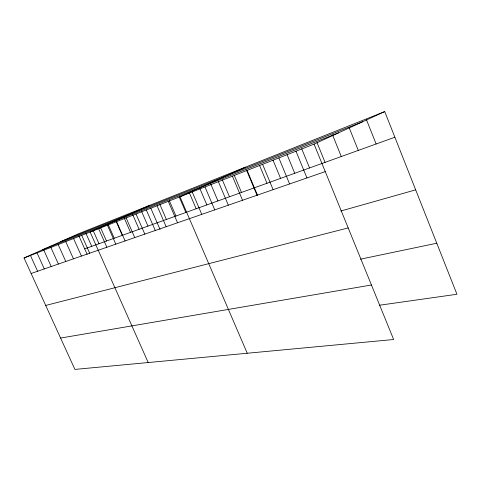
<?xml version="1.0" encoding="UTF-8"?>
<svg xmlns="http://www.w3.org/2000/svg" width="481" height="481" viewBox="0 0 481 481"><rect width="100%" height="100%" fill="white"/><g stroke="black" fill="none" stroke-linecap="round" stroke-linejoin="round"><path stroke-width="0.72" d="M314.057 144.114L393.644 339.514L74.904 369.414L24.05 257.978L314.057 144.114L384.734 111.586L456.95 294.264L379.395 305.249M245.292 167.22L179.984 196.753L247.24 353.246M149.597 205.405L90.127 232.028L148.208 362.542M24.05 257.978L78.03 233.958L384.734 111.586M60.726 241.66L362.554 121.795M42.382 249.819L338.552 132.84M84.692 248.875L394.877 137.241M31.133 273.491L325.252 171.603M340.837 211.021L415.674 189.851M45.713 305.447L348.196 227.922M360.455 259.175L436.778 243.23M60.594 338.059L371.446 285.005M30.429 255.471L37.608 271.248M43.837 250.204L51.226 266.528M37.019 252.886L44.306 268.927M50.884 247.438L58.387 264.051M65.741 241.606L73.473 258.82M58.183 244.576L65.801 261.484M78.938 235.997L87.145 254.353M73.575 238.528L81.427 256.066M85.865 233.165L91.739 246.344M81.698 235.341L89.676 253.21M100.769 228.09L106.505 241.029M98.623 228.697L106.854 247.258M93.049 230.333L99.002 243.729M108.093 224.302L114.256 238.239M107.437 225.234L115.807 244.162M126.118 217.899L134.758 237.596M124.206 217.953L130.537 232.377M116.594 221.639L125.096 240.939M116.017 221.182L122.258 235.353M136.021 214.015L144.805 234.115M132.642 214.532L139.105 229.293M146.332 209.963L155.267 230.489M141.414 211.075L147.974 226.1M159.902 204.485L166.39 219.474M157.077 205.748L166.167 226.713M150.757 208.081L160.047 229.449M169.33 200.661L175.962 216.029M168.284 201.347L177.537 222.775M179.148 196.801L185.876 212.458M192.208 191.955L201.792 214.37M189.292 192.701L196.164 208.754M204.99 186.935L214.754 209.878M199.868 188.54L206.848 204.912M218.374 181.68L228.325 205.183M210.81 184.121L217.941 200.92M222.234 179.629L229.479 196.765M234.361 175.535L241.48 192.448M232.407 176.172L242.544 200.252M247.126 170.388L257.461 195.088M246.452 169.985L257.101 195.418M262.59 164.316L273.13 189.658M259.596 165.5L266.991 183.267M273.004 160.107L280.573 178.379M287.055 154.587L294.751 173.274M278.854 157.93L289.604 183.952M301.689 148.713L309.566 167.947M295.989 151.202L306.956 177.94M317.009 142.574L325.06 162.368M332.497 134.794L341.282 156.529M349.062 127.429L358.285 150.409M366.45 119.685L376.13 143.987"/></g></svg>
